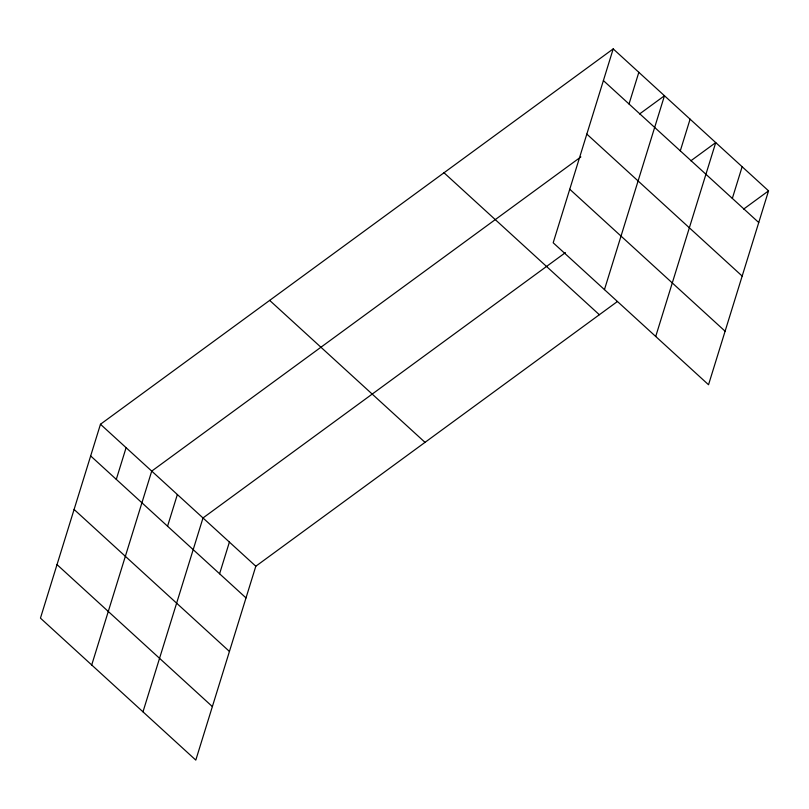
<?xml version="1.0" encoding="UTF-8"?>
<svg xmlns="http://www.w3.org/2000/svg" width="809" height="809" viewBox="0 0 809 809"><rect width="100%" height="100%" fill="white"/><g stroke="black" fill="none" stroke-linecap="round" stroke-linejoin="round"><path stroke-width="1.21" d="M613.202 48.894L553.184 242.771L708.532 384.74L768.55 190.863L613.202 48.894L100.468 424.26L40.45 618.137L195.798 760.106L255.816 566.229L617.267 301.615M116.294 479.363L126.103 447.68M91.71 664.988L151.728 471.111L580.862 156.946M167.554 526.214L177.363 494.532M142.981 711.839L202.998 517.962L565.44 252.62M219.593 573.773L229.402 542.091M629.028 103.997L638.837 72.314M604.454 289.622L664.472 95.745L639.585 113.958M680.298 150.848L690.097 119.166M655.715 336.473L715.732 142.586L690.846 160.809M732.337 198.407L742.146 166.725M743.663 209.076L768.55 190.863M603.393 80.576L758.741 222.536M586.828 134.102L742.177 276.071M569.758 189.245L725.107 331.215M443.999 172.762L599.348 314.731M269.67 300.392L425.018 442.351M100.468 424.26L255.816 566.229M90.659 455.942L246.007 597.912M74.094 509.468L229.432 651.437M57.014 564.611L212.362 706.581"/></g></svg>
